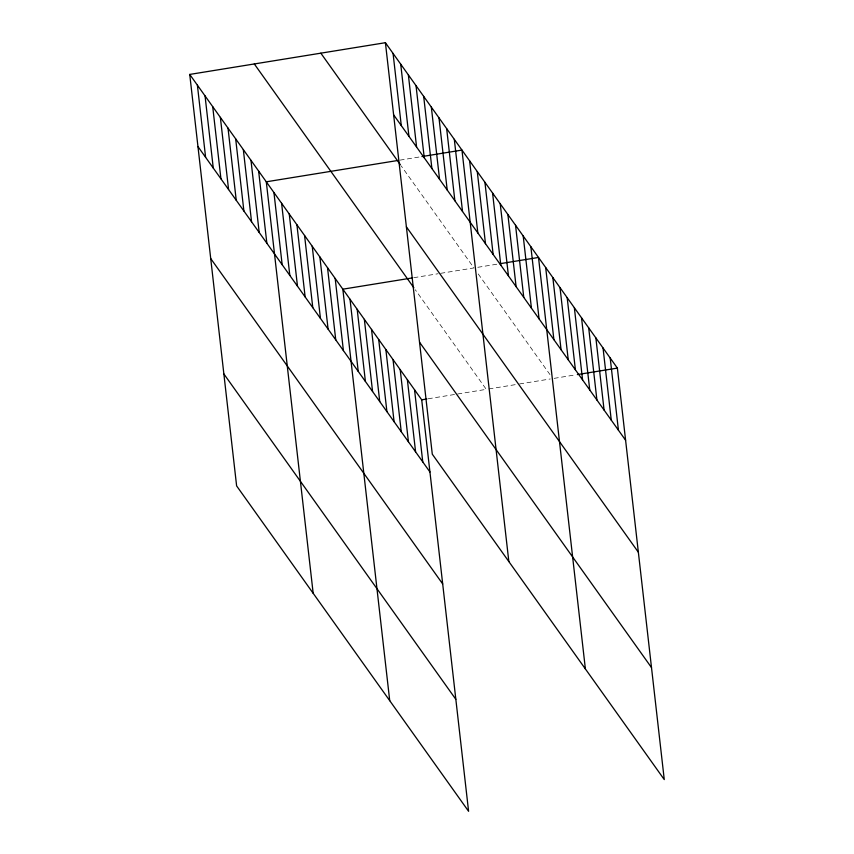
<?xml version="1.0" encoding="UTF-8"?>
<svg xmlns="http://www.w3.org/2000/svg" width="854" height="854" viewBox="0 0 854 854"><rect width="100%" height="100%" fill="white"/><g stroke="black" fill="none" stroke-linecap="round" stroke-linejoin="round"><path stroke-width="0.64" stroke-dasharray="4.27 3.2" d="M399.971 160.136L420.638 156.784M413.806 277.678L438.113 273.739M440.675 273.323L473.938 267.932L401.22 165.922M477.813 267.302L498.48 263.95M428.164 398.775L486.278 389.349L415.3 289.784M488.84 388.933L516.99 384.375M519.542 383.958L550.254 378.973M554.097 378.354L576.055 374.789M478.24 273.963L549.944 374.543"/><path stroke-width="1.28" d="M189.737 74.426L421.716 399.821L468.59 811.3L236.622 485.905L189.737 74.426L385.41 42.7L617.378 368.095L664.263 779.574L432.284 454.179L385.41 42.7M397.388 160.552L266.288 181.806L313.172 593.284M421.929 156.57L461.961 150.08L508.835 561.558M412.525 277.892L342.838 289.186L389.723 700.664M499.761 263.737L538.511 257.46L585.385 668.938M421.716 399.821L426.872 398.989M577.347 374.586L617.378 368.095M393.63 114.852L625.598 440.237M320.837 53.172L400.451 164.843M406.387 226.833L638.354 552.218M254.311 63.965L413.859 287.766M419.527 342.198L651.506 667.593M197.957 146.578L429.936 471.974M210.714 258.559L442.692 583.955M223.865 373.935L455.833 699.319M610.204 358.029L618.424 430.181M603.041 347.973L611.261 420.125M595.868 337.917L604.088 410.069M588.694 327.861L596.914 400.014M581.531 317.805L589.751 389.958M574.358 307.75L582.577 379.891M567.184 297.683L575.404 369.835M560.021 287.627L568.241 359.78M552.848 277.571L561.067 349.724M545.674 267.515L553.894 339.668M530.857 246.721L539.077 318.873M523.203 235.982L531.423 308.134M515.538 225.242L523.769 297.395M507.884 214.503L516.104 286.656M500.23 203.764L508.45 275.917M492.577 193.025L500.796 265.178M484.923 182.297L493.142 254.439M477.269 171.558L485.488 243.71M469.615 160.819L477.834 232.971M454.307 139.341L462.526 211.493M446.653 128.602L454.872 200.754M438.988 117.863L447.208 190.015M431.334 107.124L439.554 179.276M423.68 96.385L431.9 168.537M416.026 85.656L424.246 157.798M408.372 74.917L416.592 147.069M400.718 64.178L408.938 136.33M393.064 53.439L401.284 125.591M414.542 389.766L422.762 461.918M407.369 379.71L415.588 451.862M400.206 369.654L408.425 441.796M393.032 359.587L401.252 431.74M385.859 349.532L394.078 421.684M378.696 339.476L386.915 411.628M371.522 329.42L379.742 401.572M364.348 319.364L372.568 391.516M357.185 309.308L365.405 381.45M350.012 299.242L358.232 371.394M335.184 278.447L343.404 350.599M327.53 267.708L335.75 339.86M319.876 256.979L328.096 329.121M312.222 246.24L320.442 318.393M304.568 235.501L312.788 307.653M296.914 224.762L305.134 296.914M289.26 214.023L297.48 286.175M281.596 203.284L289.816 275.436M273.942 192.545L282.162 264.697M258.634 171.067L266.854 243.219M250.98 160.338L259.2 232.48M243.326 149.599L251.546 221.752M235.672 138.86L243.892 211.013M228.018 128.121L236.238 200.274M220.364 117.382L228.584 189.535M212.71 106.643L220.93 178.796M205.045 95.904L213.265 168.057M197.391 85.165L205.611 157.317"/></g></svg>
